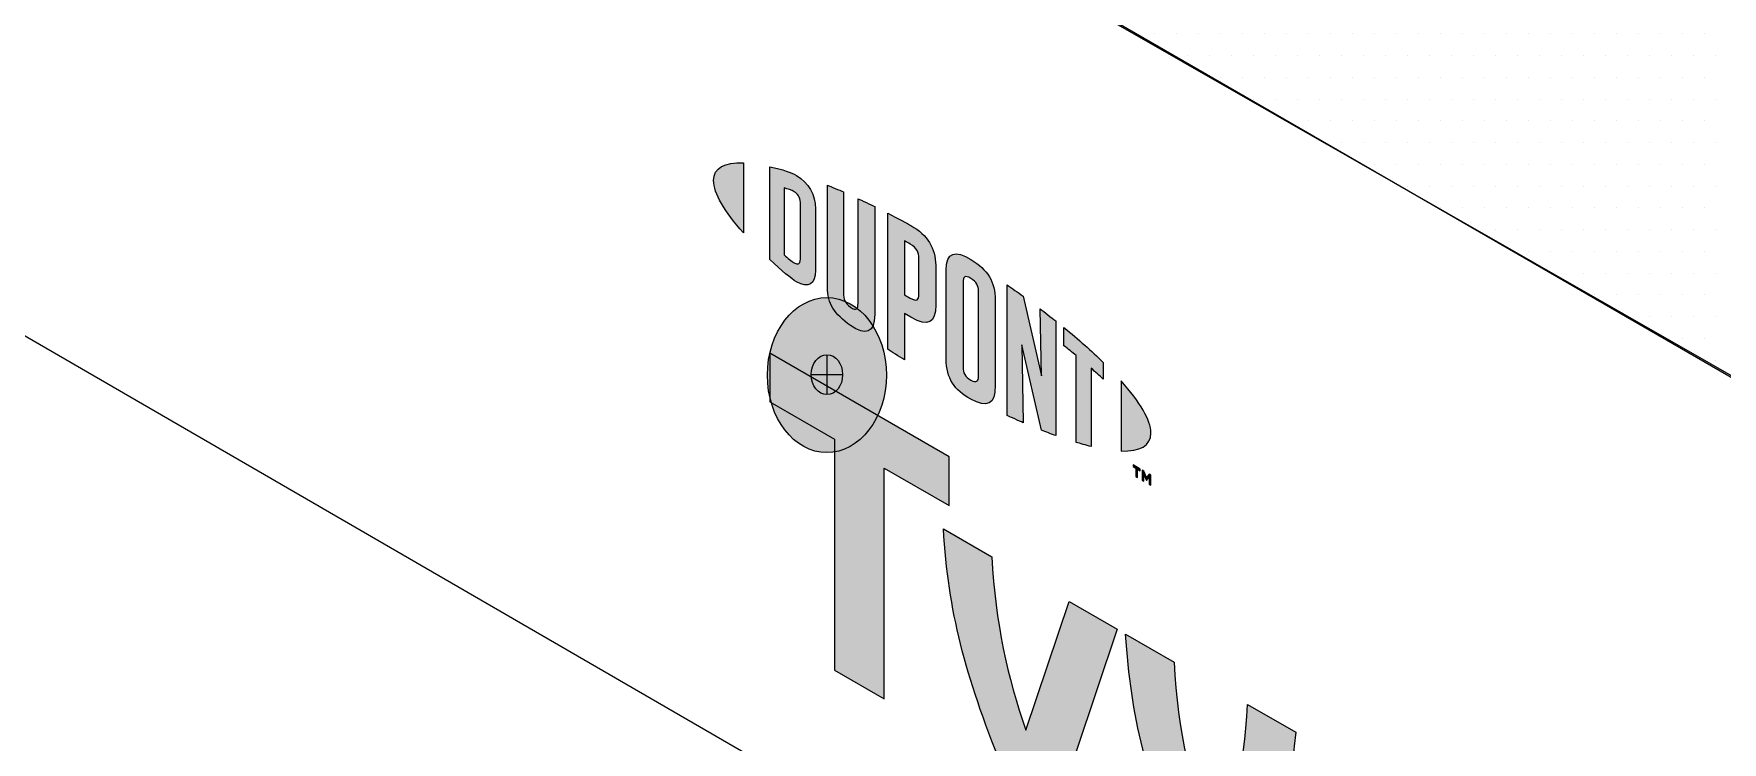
# Model space of a CAD drawing. Header units: inches. Extents: x -17.6 to 82.3, y -15.1 to 23.2.
# Drawn here: x 0.205 to 1.652, y 9.601 to 10.208 of the extents above; entities that cross this region are included whole.
import ezdxf

# ---------------------------------------------------------------- set-up
doc = ezdxf.new("R2010")
doc.units = ezdxf.units.IN
doc.header["$MEASUREMENT"] = 0
for name, color, linetype, lineweight in [('.ATI-HATCH', 7, 'Continuous', 0), ('G-ANNO-TTLB', 7, 'Continuous', 0), ('TYVEK', 7, 'Continuous', 0), ('X-REF - TRACED', 7, 'Continuous', 0)]:
    doc.layers.add(name, color=color, linetype=linetype, lineweight=lineweight)

# ---------------------------------------------------------------- blocks, each defined once
blk = doc.blocks.new('Block_70')
at = {"layer": 'X-REF - TRACED', "true_color": 0x848484, "transparency": 33554687}
h = blk.add_hatch(color=252, dxfattribs=at)
h.dxf.hatch_style = 2
edge = h.paths.add_edge_path()
edge.add_spline(control_points=[(0.7878, 10.0825), (0.7878, 10.0715), (0.7971, 10.0558), (0.8133, 10.0376), (0.8133, 10.0376), (0.8133, 10.0976), (0.8133, 10.0976), (0.7971, 10.0982), (0.7878, 10.0934), (0.7878, 10.0825)], knot_values=[0, 0, 0, 0, 1, 1, 1, 2, 2, 2, 3, 3, 3, 3], degree=3, periodic=0)
h = blk.add_hatch(color=252, dxfattribs=at)
h.dxf.hatch_style = 2
edge = h.paths.add_edge_path()
edge.add_spline(control_points=[(0.8621, 10.015), (0.8621, 10.0104), (0.8597, 10.0103), (0.8568, 10.0119), (0.8546, 10.0132), (0.8511, 10.0162), (0.8483, 10.0187), (0.8483, 10.0187), (0.8483, 10.0761), (0.8483, 10.0761), (0.8511, 10.0753), (0.8546, 10.0742), (0.8568, 10.0729), (0.8597, 10.0713), (0.8621, 10.0683), (0.8621, 10.0637), (0.8621, 10.0637), (0.8621, 10.015), (0.8621, 10.015)], knot_values=[0, 0, 0, 0, 1, 1, 1, 2, 2, 2, 3, 3, 3, 4, 4, 4, 5, 5, 5, 6, 6, 6, 6], degree=3, periodic=0)
edge = h.paths.add_edge_path()
edge.add_spline(control_points=[(0.8587, 10.0868), (0.8542, 10.0895), (0.8476, 10.0917), (0.8358, 10.0943), (0.8358, 10.0943), (0.8358, 10.0148), (0.8358, 10.0148), (0.8462, 10.0052), (0.8542, 9.9984), (0.8587, 9.9958), (0.8692, 9.9898), (0.8751, 9.9937), (0.8751, 10.0055), (0.8751, 10.0055), (0.8751, 10.0583), (0.8751, 10.0583), (0.8751, 10.0701), (0.8692, 10.0808), (0.8587, 10.0868)], knot_values=[0, 0, 0, 0, 1, 1, 1, 2, 2, 2, 3, 3, 3, 4, 4, 4, 5, 5, 5, 6, 6, 6, 6], degree=3, periodic=0)
h = blk.add_hatch(color=252, dxfattribs=at)
h.dxf.hatch_style = 2
edge = h.paths.add_edge_path()
edge.add_spline(control_points=[(0.9115, 9.9772), (0.9115, 9.9726), (0.9101, 9.9704), (0.9051, 9.974), (0.9002, 9.9776), (0.8989, 9.9807), (0.8989, 9.9862), (0.8989, 9.9862), (0.8989, 10.0727), (0.8989, 10.0727), (0.8956, 10.0742), (0.8883, 10.0773), (0.8852, 10.0786), (0.8852, 10.0786), (0.8852, 9.991), (0.8852, 9.991), (0.8852, 9.977), (0.8911, 9.9682), (0.9051, 9.9582), (0.9179, 9.9491), (0.9258, 9.952), (0.9258, 9.9676), (0.9258, 9.9676), (0.9258, 10.0601), (0.9258, 10.0601), (0.9231, 10.0614), (0.9143, 10.0657), (0.9115, 10.0669), (0.9115, 10.0669), (0.9115, 9.9772), (0.9115, 9.9772)], knot_values=[0, 0, 0, 0, 1, 1, 1, 2, 2, 2, 3, 3, 3, 4, 4, 4, 5, 5, 5, 6, 6, 6, 7, 7, 7, 8, 8, 8, 9, 9, 9, 10, 10, 10, 10], degree=3, periodic=0)
h = blk.add_hatch(color=252, dxfattribs=at)
h.dxf.hatch_style = 2
edge = h.paths.add_edge_path()
edge.add_spline(control_points=[(0.9635, 9.9852), (0.9635, 9.9801), (0.962, 9.9785), (0.9562, 9.9818), (0.9562, 9.9818), (0.9512, 9.9847), (0.9512, 9.9847), (0.9512, 9.9847), (0.9512, 10.0307), (0.9512, 10.0307), (0.9534, 10.0295), (0.9546, 10.0289), (0.956, 10.0281), (0.9622, 10.0245), (0.9635, 10.021), (0.9635, 10.0159), (0.9635, 10.0159), (0.9635, 9.9852), (0.9635, 9.9852)], knot_values=[0, 0, 0, 0, 1, 1, 1, 2, 2, 2, 3, 3, 3, 4, 4, 4, 5, 5, 5, 6, 6, 6, 6], degree=3, periodic=0)
edge = h.paths.add_edge_path()
edge.add_spline(control_points=[(0.9568, 10.0439), (0.9543, 10.0453), (0.9453, 10.0502), (0.9369, 10.0544), (0.9369, 10.0544), (0.9369, 9.9379), (0.9369, 9.9379), (0.9398, 9.9361), (0.9472, 9.9314), (0.9512, 9.9289), (0.9512, 9.9289), (0.9512, 9.9685), (0.9512, 9.9685), (0.9512, 9.9685), (0.9568, 9.9653), (0.9568, 9.9653), (0.9718, 9.9567), (0.978, 9.9608), (0.978, 9.9756), (0.978, 9.9756), (0.978, 10.0099), (0.978, 10.0099), (0.978, 10.0244), (0.971, 10.0357), (0.9568, 10.0439)], knot_values=[0, 0, 0, 0, 1, 1, 1, 2, 2, 2, 3, 3, 3, 4, 4, 4, 5, 5, 5, 6, 6, 6, 7, 7, 7, 8, 8, 8, 8], degree=3, periodic=0)
h = blk.add_hatch(color=252, dxfattribs=at)
h.dxf.hatch_style = 2
edge = h.paths.add_edge_path()
edge.add_spline(control_points=[(1.0146, 9.915), (1.0146, 9.9104), (1.0132, 9.9088), (1.0082, 9.9115), (1.003, 9.9144), (1.0015, 9.9177), (1.0015, 9.9225), (1.0015, 9.9225), (1.0015, 9.9952), (1.0015, 9.9952), (1.0015, 9.9999), (1.003, 10.0018), (1.0082, 9.9986), (1.0132, 9.9955), (1.0146, 9.9923), (1.0146, 9.9877), (1.0146, 9.9877), (1.0146, 9.915), (1.0146, 9.915)], knot_values=[0, 0, 0, 0, 1, 1, 1, 2, 2, 2, 3, 3, 3, 4, 4, 4, 5, 5, 5, 6, 6, 6, 6], degree=3, periodic=0)
edge = h.paths.add_edge_path()
edge.add_spline(control_points=[(1.0082, 10.0149), (0.9949, 10.0232), (0.987, 10.0211), (0.987, 10.0058), (0.987, 10.0058), (0.987, 9.9295), (0.987, 9.9295), (0.987, 9.9133), (0.9942, 9.9025), (1.0082, 9.8952), (1.0218, 9.888), (1.029, 9.8898), (1.029, 9.907), (1.029, 9.907), (1.029, 9.9798), (1.029, 9.9798), (1.029, 9.9962), (1.0225, 10.0058), (1.0082, 10.0149)], knot_values=[0, 0, 0, 0, 1, 1, 1, 2, 2, 2, 3, 3, 3, 4, 4, 4, 5, 5, 5, 6, 6, 6, 6], degree=3, periodic=0)
h = blk.add_hatch(color=252, dxfattribs=at)
h.dxf.hatch_style = 2
edge = h.paths.add_edge_path()
edge.add_spline(control_points=[(1.0686, 9.9151), (1.0686, 9.9151), (1.0528, 9.9835), (1.0528, 9.9835), (1.0485, 9.9866), (1.0433, 9.9903), (1.0392, 9.993), (1.0392, 9.993), (1.0392, 9.8812), (1.0392, 9.8812), (1.0421, 9.8799), (1.0493, 9.8766), (1.053, 9.875), (1.053, 9.875), (1.0519, 9.9416), (1.0519, 9.9416), (1.0519, 9.9416), (1.0686, 9.8686), (1.0686, 9.8686), (1.0722, 9.8672), (1.0774, 9.8652), (1.0808, 9.864), (1.0808, 9.864), (1.0808, 9.9622), (1.0808, 9.9622), (1.0772, 9.9651), (1.0708, 9.9701), (1.0676, 9.9725), (1.0676, 9.9725), (1.0686, 9.9151), (1.0686, 9.9151)], knot_values=[0, 0, 0, 0, 1, 1, 1, 2, 2, 2, 3, 3, 3, 4, 4, 4, 5, 5, 5, 6, 6, 6, 7, 7, 7, 8, 8, 8, 9, 9, 9, 10, 10, 10, 10], degree=3, periodic=0)
h = blk.add_hatch(color=252, dxfattribs=at)
h.dxf.hatch_style = 2
edge = h.paths.add_edge_path()
edge.add_spline(control_points=[(1.0879, 9.941), (1.0914, 9.9382), (1.0949, 9.9354), (1.0983, 9.9326), (1.0983, 9.9326), (1.0983, 9.8582), (1.0983, 9.8582), (1.1014, 9.8573), (1.1072, 9.8556), (1.1111, 9.8547), (1.1111, 9.8547), (1.1111, 9.9217), (1.1111, 9.9217), (1.1148, 9.9184), (1.1183, 9.9153), (1.1215, 9.9124), (1.1215, 9.9124), (1.1215, 9.9267), (1.1215, 9.9267), (1.1114, 9.9366), (1.1006, 9.9462), (1.0879, 9.9565), (1.0879, 9.9565), (1.0879, 9.941), (1.0879, 9.941)], knot_values=[0, 0, 0, 0, 1, 1, 1, 2, 2, 2, 3, 3, 3, 4, 4, 4, 5, 5, 5, 6, 6, 6, 7, 7, 7, 8, 8, 8, 8], degree=3, periodic=0)
h = blk.add_hatch(color=252, dxfattribs=at)
h.dxf.hatch_style = 2
edge = h.paths.add_edge_path()
edge.add_spline(control_points=[(1.1624, 9.8662), (1.1624, 9.8552), (1.1531, 9.8503), (1.1368, 9.8508), (1.1368, 9.8508), (1.1368, 9.9108), (1.1368, 9.9108), (1.1531, 9.8927), (1.1624, 9.8771), (1.1624, 9.8662)], knot_values=[0, 0, 0, 0, 1, 1, 1, 2, 2, 2, 3, 3, 3, 3], degree=3, periodic=0)
h = blk.add_hatch(color=252, dxfattribs=at)
h.dxf.hatch_style = 2
edge = h.paths.add_edge_path()
edge.add_spline(control_points=[(1.1548, 9.8344), (1.1548, 9.8344), (1.1564, 9.8335), (1.1564, 9.8335), (1.1564, 9.8335), (1.1586, 9.8281), (1.1586, 9.8281), (1.1586, 9.8281), (1.1609, 9.8309), (1.1609, 9.8309), (1.1609, 9.8309), (1.1624, 9.83), (1.1624, 9.83), (1.1624, 9.83), (1.1624, 9.8214), (1.1624, 9.8214), (1.1624, 9.8214), (1.161, 9.8222), (1.161, 9.8222), (1.161, 9.8222), (1.161, 9.8283), (1.161, 9.8283), (1.161, 9.8283), (1.1587, 9.8256), (1.1587, 9.8256), (1.1587, 9.8256), (1.1585, 9.8256), (1.1585, 9.8256), (1.1585, 9.8256), (1.1562, 9.8311), (1.1562, 9.8311), (1.1562, 9.8311), (1.1562, 9.825), (1.1562, 9.825), (1.1562, 9.825), (1.1548, 9.8258), (1.1548, 9.8258), (1.1548, 9.8258), (1.1548, 9.8344), (1.1548, 9.8344)], knot_values=[0, 0, 0, 0, 1, 1, 1, 2, 2, 2, 3, 3, 3, 4, 4, 4, 5, 5, 5, 6, 6, 6, 7, 7, 7, 8, 8, 8, 9, 9, 9, 10, 10, 10, 11, 11, 11, 12, 12, 12, 13, 13, 13, 13], degree=3, periodic=0)
edge = h.paths.add_edge_path()
edge.add_spline(control_points=[(1.1494, 9.836), (1.1494, 9.836), (1.1471, 9.8374), (1.1471, 9.8374), (1.1471, 9.8374), (1.1471, 9.8389), (1.1471, 9.8389), (1.1471, 9.8389), (1.1532, 9.8353), (1.1532, 9.8353), (1.1532, 9.8353), (1.1532, 9.8338), (1.1532, 9.8338), (1.1532, 9.8338), (1.1509, 9.8352), (1.1509, 9.8352), (1.1509, 9.8352), (1.1509, 9.828), (1.1509, 9.828), (1.1509, 9.828), (1.1494, 9.8289), (1.1494, 9.8289), (1.1494, 9.8289), (1.1494, 9.836), (1.1494, 9.836)], knot_values=[0, 0, 0, 0, 1, 1, 1, 2, 2, 2, 3, 3, 3, 4, 4, 4, 5, 5, 5, 6, 6, 6, 7, 7, 7, 8, 8, 8, 8], degree=3, periodic=0)
at = {"layer": 'X-REF - TRACED'}
for points, knots in [([(0.7878, 10.0825), (0.7878, 10.0715), (0.7971, 10.0558), (0.8133, 10.0376), (0.8133, 10.0376), (0.8133, 10.0976), (0.8133, 10.0976), (0.7971, 10.0982), (0.7878, 10.0934), (0.7878, 10.0825)], [0, 0, 0, 0, 1, 1, 1, 2, 2, 2, 3, 3, 3, 3]), ([(0.8587, 10.0868), (0.8542, 10.0895), (0.8476, 10.0917), (0.8358, 10.0943), (0.8358, 10.0943), (0.8358, 10.0148), (0.8358, 10.0148), (0.8462, 10.0052), (0.8542, 9.9984), (0.8587, 9.9958), (0.8692, 9.9898), (0.8751, 9.9937), (0.8751, 10.0055), (0.8751, 10.0055), (0.8751, 10.0583), (0.8751, 10.0583), (0.8751, 10.0701), (0.8692, 10.0808), (0.8587, 10.0868)], [0, 0, 0, 0, 1, 1, 1, 2, 2, 2, 3, 3, 3, 4, 4, 4, 5, 5, 5, 6, 6, 6, 6]), ([(0.8621, 10.015), (0.8621, 10.0104), (0.8597, 10.0103), (0.8568, 10.0119), (0.8546, 10.0132), (0.8511, 10.0162), (0.8483, 10.0187), (0.8483, 10.0187), (0.8483, 10.0761), (0.8483, 10.0761), (0.8511, 10.0753), (0.8546, 10.0742), (0.8568, 10.0729), (0.8597, 10.0713), (0.8621, 10.0683), (0.8621, 10.0637), (0.8621, 10.0637), (0.8621, 10.015), (0.8621, 10.015)], [0, 0, 0, 0, 1, 1, 1, 2, 2, 2, 3, 3, 3, 4, 4, 4, 5, 5, 5, 6, 6, 6, 6]), ([(0.9115, 9.9772), (0.9115, 9.9726), (0.9101, 9.9704), (0.9051, 9.974), (0.9002, 9.9776), (0.8989, 9.9807), (0.8989, 9.9862), (0.8989, 9.9862), (0.8989, 10.0727), (0.8989, 10.0727), (0.8956, 10.0742), (0.8883, 10.0773), (0.8852, 10.0786), (0.8852, 10.0786), (0.8852, 9.991), (0.8852, 9.991), (0.8852, 9.977), (0.8911, 9.9682), (0.9051, 9.9582), (0.9179, 9.9491), (0.9258, 9.952), (0.9258, 9.9676), (0.9258, 9.9676), (0.9258, 10.0601), (0.9258, 10.0601), (0.9231, 10.0614), (0.9143, 10.0657), (0.9115, 10.0669), (0.9115, 10.0669), (0.9115, 9.9772), (0.9115, 9.9772)], [0, 0, 0, 0, 1, 1, 1, 2, 2, 2, 3, 3, 3, 4, 4, 4, 5, 5, 5, 6, 6, 6, 7, 7, 7, 8, 8, 8, 9, 9, 9, 10, 10, 10, 10]), ([(0.9568, 10.0439), (0.9543, 10.0453), (0.9453, 10.0502), (0.9369, 10.0544), (0.9369, 10.0544), (0.9369, 9.9379), (0.9369, 9.9379), (0.9398, 9.9361), (0.9472, 9.9314), (0.9512, 9.9289), (0.9512, 9.9289), (0.9512, 9.9685), (0.9512, 9.9685), (0.9512, 9.9685), (0.9568, 9.9653), (0.9568, 9.9653), (0.9718, 9.9567), (0.978, 9.9608), (0.978, 9.9756), (0.978, 9.9756), (0.978, 10.0099), (0.978, 10.0099), (0.978, 10.0244), (0.971, 10.0357), (0.9568, 10.0439)], [0, 0, 0, 0, 1, 1, 1, 2, 2, 2, 3, 3, 3, 4, 4, 4, 5, 5, 5, 6, 6, 6, 7, 7, 7, 8, 8, 8, 8]), ([(0.9635, 9.9852), (0.9635, 9.9801), (0.962, 9.9785), (0.9562, 9.9818), (0.9562, 9.9818), (0.9512, 9.9847), (0.9512, 9.9847), (0.9512, 9.9847), (0.9512, 10.0307), (0.9512, 10.0307), (0.9534, 10.0295), (0.9546, 10.0289), (0.956, 10.0281), (0.9622, 10.0245), (0.9635, 10.021), (0.9635, 10.0159), (0.9635, 10.0159), (0.9635, 9.9852), (0.9635, 9.9852)], [0, 0, 0, 0, 1, 1, 1, 2, 2, 2, 3, 3, 3, 4, 4, 4, 5, 5, 5, 6, 6, 6, 6]), ([(1.0082, 10.0149), (0.9949, 10.0232), (0.987, 10.0211), (0.987, 10.0058), (0.987, 10.0058), (0.987, 9.9295), (0.987, 9.9295), (0.987, 9.9133), (0.9942, 9.9025), (1.0082, 9.8952), (1.0218, 9.888), (1.029, 9.8898), (1.029, 9.907), (1.029, 9.907), (1.029, 9.9798), (1.029, 9.9798), (1.029, 9.9962), (1.0225, 10.0058), (1.0082, 10.0149)], [0, 0, 0, 0, 1, 1, 1, 2, 2, 2, 3, 3, 3, 4, 4, 4, 5, 5, 5, 6, 6, 6, 6]), ([(1.0146, 9.915), (1.0146, 9.9104), (1.0132, 9.9088), (1.0082, 9.9115), (1.003, 9.9144), (1.0015, 9.9177), (1.0015, 9.9225), (1.0015, 9.9225), (1.0015, 9.9952), (1.0015, 9.9952), (1.0015, 9.9999), (1.003, 10.0018), (1.0082, 9.9986), (1.0132, 9.9955), (1.0146, 9.9923), (1.0146, 9.9877), (1.0146, 9.9877), (1.0146, 9.915), (1.0146, 9.915)], [0, 0, 0, 0, 1, 1, 1, 2, 2, 2, 3, 3, 3, 4, 4, 4, 5, 5, 5, 6, 6, 6, 6]), ([(1.0686, 9.9151), (1.0686, 9.9151), (1.0528, 9.9835), (1.0528, 9.9835), (1.0485, 9.9866), (1.0433, 9.9903), (1.0392, 9.993), (1.0392, 9.993), (1.0392, 9.8812), (1.0392, 9.8812), (1.0421, 9.8799), (1.0493, 9.8766), (1.053, 9.875), (1.053, 9.875), (1.0519, 9.9416), (1.0519, 9.9416), (1.0519, 9.9416), (1.0686, 9.8686), (1.0686, 9.8686), (1.0722, 9.8672), (1.0774, 9.8652), (1.0808, 9.864), (1.0808, 9.864), (1.0808, 9.9622), (1.0808, 9.9622), (1.0772, 9.9651), (1.0708, 9.9701), (1.0676, 9.9725), (1.0676, 9.9725), (1.0686, 9.9151), (1.0686, 9.9151)], [0, 0, 0, 0, 1, 1, 1, 2, 2, 2, 3, 3, 3, 4, 4, 4, 5, 5, 5, 6, 6, 6, 7, 7, 7, 8, 8, 8, 9, 9, 9, 10, 10, 10, 10]), ([(1.0879, 9.941), (1.0914, 9.9382), (1.0949, 9.9354), (1.0983, 9.9326), (1.0983, 9.9326), (1.0983, 9.8582), (1.0983, 9.8582), (1.1014, 9.8573), (1.1072, 9.8556), (1.1111, 9.8547), (1.1111, 9.8547), (1.1111, 9.9217), (1.1111, 9.9217), (1.1148, 9.9184), (1.1183, 9.9153), (1.1215, 9.9124), (1.1215, 9.9124), (1.1215, 9.9267), (1.1215, 9.9267), (1.1114, 9.9366), (1.1006, 9.9462), (1.0879, 9.9565), (1.0879, 9.9565), (1.0879, 9.941), (1.0879, 9.941)], [0, 0, 0, 0, 1, 1, 1, 2, 2, 2, 3, 3, 3, 4, 4, 4, 5, 5, 5, 6, 6, 6, 7, 7, 7, 8, 8, 8, 8]), ([(1.1624, 9.8662), (1.1624, 9.8552), (1.1531, 9.8503), (1.1368, 9.8508), (1.1368, 9.8508), (1.1368, 9.9108), (1.1368, 9.9108), (1.1531, 9.8927), (1.1624, 9.8771), (1.1624, 9.8662)], [0, 0, 0, 0, 1, 1, 1, 2, 2, 2, 3, 3, 3, 3]), ([(1.1494, 9.836), (1.1494, 9.836), (1.1471, 9.8374), (1.1471, 9.8374), (1.1471, 9.8374), (1.1471, 9.8389), (1.1471, 9.8389), (1.1471, 9.8389), (1.1532, 9.8353), (1.1532, 9.8353), (1.1532, 9.8353), (1.1532, 9.8338), (1.1532, 9.8338), (1.1532, 9.8338), (1.1509, 9.8352), (1.1509, 9.8352), (1.1509, 9.8352), (1.1509, 9.828), (1.1509, 9.828), (1.1509, 9.828), (1.1494, 9.8289), (1.1494, 9.8289), (1.1494, 9.8289), (1.1494, 9.836), (1.1494, 9.836)], [0, 0, 0, 0, 1, 1, 1, 2, 2, 2, 3, 3, 3, 4, 4, 4, 5, 5, 5, 6, 6, 6, 7, 7, 7, 8, 8, 8, 8]), ([(1.1548, 9.8344), (1.1548, 9.8344), (1.1564, 9.8335), (1.1564, 9.8335), (1.1564, 9.8335), (1.1586, 9.8281), (1.1586, 9.8281), (1.1586, 9.8281), (1.1609, 9.8309), (1.1609, 9.8309), (1.1609, 9.8309), (1.1624, 9.83), (1.1624, 9.83), (1.1624, 9.83), (1.1624, 9.8214), (1.1624, 9.8214), (1.1624, 9.8214), (1.161, 9.8222), (1.161, 9.8222), (1.161, 9.8222), (1.161, 9.8283), (1.161, 9.8283), (1.161, 9.8283), (1.1587, 9.8256), (1.1587, 9.8256), (1.1587, 9.8256), (1.1585, 9.8256), (1.1585, 9.8256), (1.1585, 9.8256), (1.1562, 9.8311), (1.1562, 9.8311), (1.1562, 9.8311), (1.1562, 9.825), (1.1562, 9.825), (1.1562, 9.825), (1.1548, 9.8258), (1.1548, 9.8258), (1.1548, 9.8258), (1.1548, 9.8344), (1.1548, 9.8344)], [0, 0, 0, 0, 1, 1, 1, 2, 2, 2, 3, 3, 3, 4, 4, 4, 5, 5, 5, 6, 6, 6, 7, 7, 7, 8, 8, 8, 9, 9, 9, 10, 10, 10, 11, 11, 11, 12, 12, 12, 13, 13, 13, 13])]:
    blk.add_open_spline(points, degree=3, knots=knots, dxfattribs=at)
blk = doc.blocks.new('Block_74')
at = {"layer": 'X-REF - TRACED', "true_color": 0x848484, "transparency": 33554687}
h = blk.add_hatch(color=252, dxfattribs=at)
h.dxf.hatch_style = 2
h.paths.add_polyline_path([(0.9896, 9.8459), (0.8358, 9.9347), (0.8358, 9.893), (0.8913, 9.8609), (0.8913, 9.663), (0.934, 9.6384), (0.934, 9.8362), (0.9896, 9.8042)])
h = blk.add_hatch(color=252, dxfattribs=at)
h.dxf.hatch_style = 2
edge = h.paths.add_edge_path()
edge.add_spline(control_points=[(1.2452, 9.6337), (1.2425, 9.5767), (1.2312, 9.5435), (1.2136, 9.515), (1.1965, 9.5635), (1.1855, 9.6096), (1.1822, 9.67), (1.1822, 9.67), (1.1407, 9.694), (1.1407, 9.694), (1.1452, 9.6226), (1.1586, 9.5707), (1.1909, 9.4901), (1.1909, 9.4901), (1.2366, 9.4637), (1.2366, 9.4637), (1.2676, 9.5078), (1.2805, 9.5445), (1.2864, 9.6099), (1.2864, 9.6099), (1.2452, 9.6337), (1.2452, 9.6337)], knot_values=[0, 0, 0, 0, 1, 1, 1, 2, 2, 2, 3, 3, 3, 4, 4, 4, 5, 5, 5, 6, 6, 6, 7, 7, 7, 7], degree=3, periodic=0)
at = {"layer": 'X-REF - TRACED'}
blk.add_lwpolyline([(0.9896, 9.8459), (0.8358, 9.9347), (0.8358, 9.893), (0.8913, 9.8609), (0.8913, 9.663), (0.934, 9.6384), (0.934, 9.8362), (0.9896, 9.8042)], close=True, dxfattribs=at)
blk.add_open_spline([(1.2452, 9.6337), (1.2425, 9.5767), (1.2312, 9.5435), (1.2136, 9.515), (1.1965, 9.5635), (1.1855, 9.6096), (1.1822, 9.67), (1.1822, 9.67), (1.1407, 9.694), (1.1407, 9.694), (1.1452, 9.6226), (1.1586, 9.5707), (1.1909, 9.4901), (1.1909, 9.4901), (1.2366, 9.4637), (1.2366, 9.4637), (1.2676, 9.5078), (1.2805, 9.5445), (1.2864, 9.6099), (1.2864, 9.6099), (1.2452, 9.6337), (1.2452, 9.6337)], degree=3, knots=[0, 0, 0, 0, 1, 1, 1, 2, 2, 2, 3, 3, 3, 4, 4, 4, 5, 5, 5, 6, 6, 6, 7, 7, 7, 7], dxfattribs=at)
blk = doc.blocks.new('Block_73')
at = {"layer": 'X-REF - TRACED', "true_color": 0x848484, "transparency": 33554687}
h = blk.add_hatch(color=252, dxfattribs=at)
h.dxf.hatch_style = 2
edge = h.paths.add_edge_path()
edge.add_spline(control_points=[(1.0922, 9.722), (1.0922, 9.722), (1.0552, 9.6117), (1.0552, 9.6117), (1.0395, 9.6578), (1.0292, 9.7025), (1.0261, 9.7602), (1.0261, 9.7602), (0.9846, 9.7841), (0.9846, 9.7841), (0.9891, 9.7127), (1.0025, 9.6608), (1.0348, 9.5802), (1.0348, 9.5802), (1.043, 9.5755), (1.043, 9.5755), (1.043, 9.5755), (1.0219, 9.5124), (1.0219, 9.5124), (1.0219, 9.5124), (1.0631, 9.4886), (1.0631, 9.4886), (1.0631, 9.4886), (1.1334, 9.6982), (1.1334, 9.6982), (1.1334, 9.6982), (1.0922, 9.722), (1.0922, 9.722)], knot_values=[0, 0, 0, 0, 1, 1, 1, 2, 2, 2, 3, 3, 3, 4, 4, 4, 5, 5, 5, 6, 6, 6, 7, 7, 7, 8, 8, 8, 9, 9, 9, 9], degree=3, periodic=0)
at = {"layer": 'X-REF - TRACED'}
blk.add_open_spline([(1.0922, 9.722), (1.0922, 9.722), (1.0552, 9.6117), (1.0552, 9.6117), (1.0395, 9.6578), (1.0292, 9.7025), (1.0261, 9.7602), (1.0261, 9.7602), (0.9846, 9.7841), (0.9846, 9.7841), (0.9891, 9.7127), (1.0025, 9.6608), (1.0348, 9.5802), (1.0348, 9.5802), (1.043, 9.5755), (1.043, 9.5755), (1.043, 9.5755), (1.0219, 9.5124), (1.0219, 9.5124), (1.0219, 9.5124), (1.0631, 9.4886), (1.0631, 9.4886), (1.0631, 9.4886), (1.1334, 9.6982), (1.1334, 9.6982), (1.1334, 9.6982), (1.0922, 9.722), (1.0922, 9.722)], degree=3, knots=[0, 0, 0, 0, 1, 1, 1, 2, 2, 2, 3, 3, 3, 4, 4, 4, 5, 5, 5, 6, 6, 6, 7, 7, 7, 8, 8, 8, 9, 9, 9, 9], dxfattribs=at)
blk.add_blockref('Block_74', (0, 0), dxfattribs=at)
blk = doc.blocks.new('Block_72')
at = {"layer": 'X-REF - TRACED'}
blk.add_blockref('Block_73', (0, 0), dxfattribs=at)
blk = doc.blocks.new('Block_71')
at = {"layer": 'X-REF - TRACED'}
blk.add_blockref('Block_72', (0, 0), dxfattribs=at)
blk = doc.blocks.new('Block_69')
at = {"layer": 'X-REF - TRACED'}
for name in ['Block_70', 'Block_71']:
    blk.add_blockref(name, (0, 0), dxfattribs=at)
blk = doc.blocks.new('Block_359')
at = {"layer": '.ATI-HATCH'}
for points, knots in [([(-0.3869, 11.4388), (-0.3869, 11.4388), (-0.3885, 11.4396), (-0.3885, 11.4396), (-0.3885, 11.4396), (-0.3869, 11.4404), (-0.3869, 11.4404), (-0.3869, 11.4404), (-0.3869, 11.8313), (-0.3869, 11.8313), (-0.3869, 11.8313), (-0.3876, 11.831), (-0.3876, 11.831), (-0.3876, 11.831), (-0.3876, 11.8317), (-0.3876, 11.8317), (-0.3876, 11.8317), (-0.5963, 11.9508), (-0.5963, 11.9508), (-0.5963, 11.9508), (-0.5963, 11.3488), (-0.5963, 11.3488), (-0.5963, 11.3488), (-0.4707, 11.1336), (-0.4707, 11.1336), (-0.4707, 11.1336), (2.17, 9.6233), (2.17, 9.6233), (2.17, 9.6233), (2.5468, 9.8385), (2.5468, 9.8385), (2.5468, 9.8385), (2.5468, 10.2999), (2.5468, 10.2999), (2.5468, 10.2999), (2.3076, 10.4365), (2.3076, 10.4365), (2.3076, 10.4365), (2.3076, 10.2267), (2.3076, 10.2267), (2.3076, 10.2267), (2.3078, 9.8985), (2.3078, 9.8985), (2.3078, 9.8985), (-0.3869, 11.4388), (-0.3869, 11.4388)], [0, 0, 0, 0, 1, 1, 1, 2, 2, 2, 3, 3, 3, 4, 4, 4, 5, 5, 5, 6, 6, 6, 7, 7, 7, 8, 8, 8, 9, 9, 9, 10, 10, 10, 11, 11, 11, 12, 12, 12, 13, 13, 13, 14, 14, 14, 15, 15, 15, 15]), ([(2.3076, 10.2267), (2.3076, 10.2267), (-0.101, 11.6021), (-0.101, 11.6021), (-0.101, 11.6021), (-0.3869, 11.4404), (-0.3869, 11.4404), (-0.3869, 11.4404), (-0.3869, 11.4388), (-0.3869, 11.4388), (-0.3869, 11.4388), (2.3078, 9.8985), (2.3078, 9.8985), (2.3078, 9.8985), (2.3076, 10.2267), (2.3076, 10.2267)], [0, 0, 0, 0, 1, 1, 1, 2, 2, 2, 3, 3, 3, 4, 4, 4, 5, 5, 5, 5])]:
    blk.add_open_spline(points, degree=3, knots=knots, dxfattribs=at)
at = {"layer": '.ATI-HATCH', "color": 8, "lineweight": 0, "true_color": 0x808080}
for points in [[(1.1658, 10.2081), (1.1658, 10.2081), (1.1658, 10.2081), (1.1658, 10.2081)], [(1.1846, 10.2081), (1.1846, 10.2081), (1.1846, 10.2081), (1.1846, 10.2081)], [(1.2035, 10.2081), (1.2035, 10.2081), (1.2035, 10.2081), (1.2035, 10.2081)], [(1.2223, 10.2081), (1.2223, 10.2081), (1.2223, 10.2081), (1.2223, 10.2081)], [(1.2411, 10.2081), (1.2411, 10.2081), (1.2411, 10.2081), (1.2411, 10.2081)], [(1.26, 10.2081), (1.26, 10.2081), (1.26, 10.2081), (1.26, 10.2081)], [(1.2788, 10.2081), (1.2788, 10.2081), (1.2788, 10.2081), (1.2788, 10.2081)], [(1.2976, 10.2081), (1.2976, 10.2081), (1.2976, 10.2081), (1.2976, 10.2081)], [(1.3165, 10.2081), (1.3165, 10.2081), (1.3165, 10.2081), (1.3165, 10.2081)], [(1.3353, 10.2081), (1.3353, 10.2081), (1.3353, 10.2081), (1.3353, 10.2081)], [(1.3541, 10.2081), (1.3541, 10.2081), (1.3541, 10.2081), (1.3541, 10.2081)], [(1.373, 10.2081), (1.373, 10.2081), (1.373, 10.2081), (1.373, 10.2081)], [(1.3918, 10.2081), (1.3918, 10.2081), (1.3918, 10.2081), (1.3918, 10.2081)], [(1.4106, 10.2081), (1.4106, 10.2081), (1.4106, 10.2081), (1.4106, 10.2081)], [(1.4295, 10.2081), (1.4295, 10.2081), (1.4295, 10.2081), (1.4295, 10.2081)], [(1.4483, 10.2081), (1.4483, 10.2081), (1.4483, 10.2081), (1.4483, 10.2081)], [(1.4671, 10.2081), (1.4671, 10.2081), (1.4671, 10.2081), (1.4671, 10.2081)], [(1.486, 10.2081), (1.486, 10.2081), (1.486, 10.2081), (1.486, 10.2081)], [(1.5048, 10.2081), (1.5048, 10.2081), (1.5048, 10.2081), (1.5048, 10.2081)], [(1.5236, 10.2081), (1.5236, 10.2081), (1.5236, 10.2081), (1.5236, 10.2081)], [(1.5425, 10.2081), (1.5425, 10.2081), (1.5425, 10.2081), (1.5425, 10.2081)], [(1.5613, 10.2081), (1.5613, 10.2081), (1.5613, 10.2081), (1.5613, 10.2081)], [(1.5801, 10.2081), (1.5801, 10.2081), (1.5801, 10.2081), (1.5801, 10.2081)], [(1.599, 10.2081), (1.599, 10.2081), (1.599, 10.2081), (1.599, 10.2081)], [(1.6178, 10.2081), (1.6178, 10.2081), (1.6178, 10.2081), (1.6178, 10.2081)], [(1.6366, 10.2081), (1.6366, 10.2081), (1.6366, 10.2081), (1.6366, 10.2081)], [(1.1941, 10.1895), (1.1941, 10.1895), (1.1941, 10.1895), (1.1941, 10.1895)], [(1.2129, 10.1895), (1.2129, 10.1895), (1.2129, 10.1895), (1.2129, 10.1895)], [(1.2317, 10.1895), (1.2317, 10.1895), (1.2317, 10.1895), (1.2317, 10.1895)], [(1.2506, 10.1895), (1.2506, 10.1895), (1.2506, 10.1895), (1.2506, 10.1895)], [(1.2694, 10.1895), (1.2694, 10.1895), (1.2694, 10.1895), (1.2694, 10.1895)], [(1.2882, 10.1895), (1.2882, 10.1895), (1.2882, 10.1895), (1.2882, 10.1895)], [(1.3071, 10.1895), (1.3071, 10.1895), (1.3071, 10.1895), (1.3071, 10.1895)], [(1.3259, 10.1895), (1.3259, 10.1895), (1.3259, 10.1895), (1.3259, 10.1895)], [(1.3447, 10.1895), (1.3447, 10.1895), (1.3447, 10.1895), (1.3447, 10.1895)], [(1.3636, 10.1895), (1.3636, 10.1895), (1.3636, 10.1895), (1.3636, 10.1895)], [(1.3824, 10.1895), (1.3824, 10.1895), (1.3824, 10.1895), (1.3824, 10.1895)], [(1.4012, 10.1895), (1.4012, 10.1895), (1.4012, 10.1895), (1.4012, 10.1895)], [(1.4201, 10.1895), (1.4201, 10.1895), (1.4201, 10.1895), (1.4201, 10.1895)], [(1.4389, 10.1895), (1.4389, 10.1895), (1.4389, 10.1895), (1.4389, 10.1895)], [(1.4577, 10.1895), (1.4577, 10.1895), (1.4577, 10.1895), (1.4577, 10.1895)], [(1.4765, 10.1895), (1.4765, 10.1895), (1.4765, 10.1895), (1.4765, 10.1895)], [(1.4954, 10.1895), (1.4954, 10.1895), (1.4954, 10.1895), (1.4954, 10.1895)], [(1.5142, 10.1895), (1.5142, 10.1895), (1.5142, 10.1895), (1.5142, 10.1895)], [(1.533, 10.1895), (1.533, 10.1895), (1.533, 10.1895), (1.533, 10.1895)], [(1.5519, 10.1895), (1.5519, 10.1895), (1.5519, 10.1895), (1.5519, 10.1895)], [(1.5707, 10.1895), (1.5707, 10.1895), (1.5707, 10.1895), (1.5707, 10.1895)], [(1.5895, 10.1895), (1.5895, 10.1895), (1.5895, 10.1895), (1.5895, 10.1895)], [(1.6084, 10.1895), (1.6084, 10.1895), (1.6084, 10.1895), (1.6084, 10.1895)], [(1.6272, 10.1895), (1.6272, 10.1895), (1.6272, 10.1895), (1.6272, 10.1895)], [(1.646, 10.1895), (1.646, 10.1895), (1.646, 10.1895), (1.646, 10.1895)], [(1.2223, 10.1708), (1.2223, 10.1708), (1.2223, 10.1708), (1.2223, 10.1708)], [(1.2411, 10.1708), (1.2411, 10.1708), (1.2411, 10.1708), (1.2411, 10.1708)], [(1.26, 10.1708), (1.26, 10.1708), (1.26, 10.1708), (1.26, 10.1708)], [(1.2788, 10.1708), (1.2788, 10.1708), (1.2788, 10.1708), (1.2788, 10.1708)], [(1.2976, 10.1708), (1.2976, 10.1708), (1.2976, 10.1708), (1.2976, 10.1708)], [(1.3165, 10.1708), (1.3165, 10.1708), (1.3165, 10.1708), (1.3165, 10.1708)], [(1.3353, 10.1708), (1.3353, 10.1708), (1.3353, 10.1708), (1.3353, 10.1708)], [(1.3541, 10.1708), (1.3541, 10.1708), (1.3541, 10.1708), (1.3541, 10.1708)], [(1.373, 10.1708), (1.373, 10.1708), (1.373, 10.1708), (1.373, 10.1708)], [(1.3918, 10.1708), (1.3918, 10.1708), (1.3918, 10.1708), (1.3918, 10.1708)], [(1.4106, 10.1708), (1.4106, 10.1708), (1.4106, 10.1708), (1.4106, 10.1708)], [(1.4295, 10.1708), (1.4295, 10.1708), (1.4295, 10.1708), (1.4295, 10.1708)], [(1.4483, 10.1708), (1.4483, 10.1708), (1.4483, 10.1708), (1.4483, 10.1708)], [(1.4671, 10.1708), (1.4671, 10.1708), (1.4671, 10.1708), (1.4671, 10.1708)], [(1.486, 10.1708), (1.486, 10.1708), (1.486, 10.1708), (1.486, 10.1708)], [(1.5048, 10.1708), (1.5048, 10.1708), (1.5048, 10.1708), (1.5048, 10.1708)], [(1.5236, 10.1708), (1.5236, 10.1708), (1.5236, 10.1708), (1.5236, 10.1708)], [(1.5425, 10.1708), (1.5425, 10.1708), (1.5425, 10.1708), (1.5425, 10.1708)], [(1.5613, 10.1708), (1.5613, 10.1708), (1.5613, 10.1708), (1.5613, 10.1708)], [(1.5801, 10.1708), (1.5801, 10.1708), (1.5801, 10.1708), (1.5801, 10.1708)], [(1.599, 10.1708), (1.599, 10.1708), (1.599, 10.1708), (1.599, 10.1708)], [(1.6178, 10.1708), (1.6178, 10.1708), (1.6178, 10.1708), (1.6178, 10.1708)], [(1.6366, 10.1708), (1.6366, 10.1708), (1.6366, 10.1708), (1.6366, 10.1708)], [(1.2506, 10.1522), (1.2506, 10.1522), (1.2506, 10.1522), (1.2506, 10.1522)], [(1.2694, 10.1522), (1.2694, 10.1522), (1.2694, 10.1522), (1.2694, 10.1522)], [(1.2882, 10.1522), (1.2882, 10.1522), (1.2882, 10.1522), (1.2882, 10.1522)], [(1.3071, 10.1522), (1.3071, 10.1522), (1.3071, 10.1522), (1.3071, 10.1522)], [(1.3259, 10.1522), (1.3259, 10.1522), (1.3259, 10.1522), (1.3259, 10.1522)], [(1.3447, 10.1522), (1.3447, 10.1522), (1.3447, 10.1522), (1.3447, 10.1522)], [(1.3636, 10.1522), (1.3636, 10.1522), (1.3636, 10.1522), (1.3636, 10.1522)], [(1.3824, 10.1522), (1.3824, 10.1522), (1.3824, 10.1522), (1.3824, 10.1522)], [(1.4012, 10.1522), (1.4012, 10.1522), (1.4012, 10.1522), (1.4012, 10.1522)], [(1.4201, 10.1522), (1.4201, 10.1522), (1.4201, 10.1522), (1.4201, 10.1522)], [(1.4389, 10.1522), (1.4389, 10.1522), (1.4389, 10.1522), (1.4389, 10.1522)], [(1.4577, 10.1522), (1.4577, 10.1522), (1.4577, 10.1522), (1.4577, 10.1522)], [(1.4765, 10.1522), (1.4765, 10.1522), (1.4765, 10.1522), (1.4765, 10.1522)], [(1.4954, 10.1522), (1.4954, 10.1522), (1.4954, 10.1522), (1.4954, 10.1522)], [(1.5142, 10.1522), (1.5142, 10.1522), (1.5142, 10.1522), (1.5142, 10.1522)], [(1.533, 10.1522), (1.533, 10.1522), (1.533, 10.1522), (1.533, 10.1522)], [(1.5519, 10.1522), (1.5519, 10.1522), (1.5519, 10.1522), (1.5519, 10.1522)], [(1.5707, 10.1522), (1.5707, 10.1522), (1.5707, 10.1522), (1.5707, 10.1522)], [(1.5895, 10.1522), (1.5895, 10.1522), (1.5895, 10.1522), (1.5895, 10.1522)], [(1.6084, 10.1522), (1.6084, 10.1522), (1.6084, 10.1522), (1.6084, 10.1522)], [(1.6272, 10.1522), (1.6272, 10.1522), (1.6272, 10.1522), (1.6272, 10.1522)], [(1.646, 10.1522), (1.646, 10.1522), (1.646, 10.1522), (1.646, 10.1522)], [(1.2788, 10.1336), (1.2788, 10.1336), (1.2788, 10.1336), (1.2788, 10.1336)], [(1.2976, 10.1336), (1.2976, 10.1336), (1.2976, 10.1336), (1.2976, 10.1336)], [(1.3165, 10.1336), (1.3165, 10.1336), (1.3165, 10.1336), (1.3165, 10.1336)], [(1.3353, 10.1336), (1.3353, 10.1336), (1.3353, 10.1336), (1.3353, 10.1336)], [(1.3541, 10.1336), (1.3541, 10.1336), (1.3541, 10.1336), (1.3541, 10.1336)], [(1.373, 10.1336), (1.373, 10.1336), (1.373, 10.1336), (1.373, 10.1336)], [(1.3918, 10.1336), (1.3918, 10.1336), (1.3918, 10.1336), (1.3918, 10.1336)], [(1.4106, 10.1336), (1.4106, 10.1336), (1.4106, 10.1336), (1.4106, 10.1336)], [(1.4295, 10.1336), (1.4295, 10.1336), (1.4295, 10.1336), (1.4295, 10.1336)], [(1.4483, 10.1336), (1.4483, 10.1336), (1.4483, 10.1336), (1.4483, 10.1336)], [(1.4671, 10.1336), (1.4671, 10.1336), (1.4671, 10.1336), (1.4671, 10.1336)], [(1.486, 10.1336), (1.486, 10.1336), (1.486, 10.1336), (1.486, 10.1336)], [(1.5048, 10.1336), (1.5048, 10.1336), (1.5048, 10.1336), (1.5048, 10.1336)], [(1.5236, 10.1336), (1.5236, 10.1336), (1.5236, 10.1336), (1.5236, 10.1336)], [(1.5425, 10.1336), (1.5425, 10.1336), (1.5425, 10.1336), (1.5425, 10.1336)], [(1.5613, 10.1336), (1.5613, 10.1336), (1.5613, 10.1336), (1.5613, 10.1336)], [(1.5801, 10.1336), (1.5801, 10.1336), (1.5801, 10.1336), (1.5801, 10.1336)], [(1.599, 10.1336), (1.599, 10.1336), (1.599, 10.1336), (1.599, 10.1336)], [(1.6178, 10.1336), (1.6178, 10.1336), (1.6178, 10.1336), (1.6178, 10.1336)], [(1.6366, 10.1336), (1.6366, 10.1336), (1.6366, 10.1336), (1.6366, 10.1336)], [(1.3259, 10.1149), (1.3259, 10.1149), (1.3259, 10.1149), (1.3259, 10.1149)], [(1.3447, 10.1149), (1.3447, 10.1149), (1.3447, 10.1149), (1.3447, 10.1149)], [(1.3636, 10.1149), (1.3636, 10.1149), (1.3636, 10.1149), (1.3636, 10.1149)], [(1.3824, 10.1149), (1.3824, 10.1149), (1.3824, 10.1149), (1.3824, 10.1149)], [(1.4012, 10.1149), (1.4012, 10.1149), (1.4012, 10.1149), (1.4012, 10.1149)], [(1.4201, 10.1149), (1.4201, 10.1149), (1.4201, 10.1149), (1.4201, 10.1149)], [(1.4389, 10.1149), (1.4389, 10.1149), (1.4389, 10.1149), (1.4389, 10.1149)], [(1.4577, 10.1149), (1.4577, 10.1149), (1.4577, 10.1149), (1.4577, 10.1149)], [(1.4765, 10.1149), (1.4765, 10.1149), (1.4765, 10.1149), (1.4765, 10.1149)], [(1.4954, 10.1149), (1.4954, 10.1149), (1.4954, 10.1149), (1.4954, 10.1149)], [(1.5142, 10.1149), (1.5142, 10.1149), (1.5142, 10.1149), (1.5142, 10.1149)], [(1.533, 10.1149), (1.533, 10.1149), (1.533, 10.1149), (1.533, 10.1149)], [(1.5519, 10.1149), (1.5519, 10.1149), (1.5519, 10.1149), (1.5519, 10.1149)], [(1.5707, 10.1149), (1.5707, 10.1149), (1.5707, 10.1149), (1.5707, 10.1149)], [(1.5895, 10.1149), (1.5895, 10.1149), (1.5895, 10.1149), (1.5895, 10.1149)], [(1.6084, 10.1149), (1.6084, 10.1149), (1.6084, 10.1149), (1.6084, 10.1149)], [(1.6272, 10.1149), (1.6272, 10.1149), (1.6272, 10.1149), (1.6272, 10.1149)], [(1.646, 10.1149), (1.646, 10.1149), (1.646, 10.1149), (1.646, 10.1149)], [(1.3541, 10.0963), (1.3541, 10.0963), (1.3541, 10.0963), (1.3541, 10.0963)], [(1.373, 10.0963), (1.373, 10.0963), (1.373, 10.0963), (1.373, 10.0963)], [(1.3918, 10.0963), (1.3918, 10.0963), (1.3918, 10.0963), (1.3918, 10.0963)], [(1.4106, 10.0963), (1.4106, 10.0963), (1.4106, 10.0963), (1.4106, 10.0963)], [(1.4295, 10.0963), (1.4295, 10.0963), (1.4295, 10.0963), (1.4295, 10.0963)], [(1.4483, 10.0963), (1.4483, 10.0963), (1.4483, 10.0963), (1.4483, 10.0963)], [(1.4671, 10.0963), (1.4671, 10.0963), (1.4671, 10.0963), (1.4671, 10.0963)], [(1.486, 10.0963), (1.486, 10.0963), (1.486, 10.0963), (1.486, 10.0963)], [(1.5048, 10.0963), (1.5048, 10.0963), (1.5048, 10.0963), (1.5048, 10.0963)], [(1.5236, 10.0963), (1.5236, 10.0963), (1.5236, 10.0963), (1.5236, 10.0963)], [(1.5425, 10.0963), (1.5425, 10.0963), (1.5425, 10.0963), (1.5425, 10.0963)], [(1.5613, 10.0963), (1.5613, 10.0963), (1.5613, 10.0963), (1.5613, 10.0963)], [(1.5801, 10.0963), (1.5801, 10.0963), (1.5801, 10.0963), (1.5801, 10.0963)], [(1.599, 10.0963), (1.599, 10.0963), (1.599, 10.0963), (1.599, 10.0963)], [(1.6178, 10.0963), (1.6178, 10.0963), (1.6178, 10.0963), (1.6178, 10.0963)], [(1.6366, 10.0963), (1.6366, 10.0963), (1.6366, 10.0963), (1.6366, 10.0963)], [(1.3824, 10.0777), (1.3824, 10.0777), (1.3824, 10.0777), (1.3824, 10.0777)], [(1.4012, 10.0777), (1.4012, 10.0777), (1.4012, 10.0777), (1.4012, 10.0777)], [(1.4201, 10.0777), (1.4201, 10.0777), (1.4201, 10.0777), (1.4201, 10.0777)], [(1.4389, 10.0777), (1.4389, 10.0777), (1.4389, 10.0777), (1.4389, 10.0777)], [(1.4577, 10.0777), (1.4577, 10.0777), (1.4577, 10.0777), (1.4577, 10.0777)], [(1.4765, 10.0777), (1.4765, 10.0777), (1.4765, 10.0777), (1.4765, 10.0777)], [(1.4954, 10.0777), (1.4954, 10.0777), (1.4954, 10.0777), (1.4954, 10.0777)], [(1.5142, 10.0777), (1.5142, 10.0777), (1.5142, 10.0777), (1.5142, 10.0777)], [(1.533, 10.0777), (1.533, 10.0777), (1.533, 10.0777), (1.533, 10.0777)], [(1.5519, 10.0777), (1.5519, 10.0777), (1.5519, 10.0777), (1.5519, 10.0777)], [(1.5707, 10.0777), (1.5707, 10.0777), (1.5707, 10.0777), (1.5707, 10.0777)], [(1.5895, 10.0777), (1.5895, 10.0777), (1.5895, 10.0777), (1.5895, 10.0777)], [(1.6084, 10.0777), (1.6084, 10.0777), (1.6084, 10.0777), (1.6084, 10.0777)], [(1.6272, 10.0777), (1.6272, 10.0777), (1.6272, 10.0777), (1.6272, 10.0777)], [(1.646, 10.0777), (1.646, 10.0777), (1.646, 10.0777), (1.646, 10.0777)], [(1.4106, 10.059), (1.4106, 10.059), (1.4106, 10.059), (1.4106, 10.059)], [(1.4295, 10.059), (1.4295, 10.059), (1.4295, 10.059), (1.4295, 10.059)], [(1.4483, 10.059), (1.4483, 10.059), (1.4483, 10.059), (1.4483, 10.059)], [(1.4671, 10.059), (1.4671, 10.059), (1.4671, 10.059), (1.4671, 10.059)], [(1.486, 10.059), (1.486, 10.059), (1.486, 10.059), (1.486, 10.059)], [(1.5048, 10.059), (1.5048, 10.059), (1.5048, 10.059), (1.5048, 10.059)], [(1.5236, 10.059), (1.5236, 10.059), (1.5236, 10.059), (1.5236, 10.059)], [(1.5425, 10.059), (1.5425, 10.059), (1.5425, 10.059), (1.5425, 10.059)], [(1.5613, 10.059), (1.5613, 10.059), (1.5613, 10.059), (1.5613, 10.059)], [(1.5801, 10.059), (1.5801, 10.059), (1.5801, 10.059), (1.5801, 10.059)], [(1.599, 10.059), (1.599, 10.059), (1.599, 10.059), (1.599, 10.059)], [(1.6178, 10.059), (1.6178, 10.059), (1.6178, 10.059), (1.6178, 10.059)], [(1.6366, 10.059), (1.6366, 10.059), (1.6366, 10.059), (1.6366, 10.059)], [(1.4577, 10.0404), (1.4577, 10.0404), (1.4577, 10.0404), (1.4577, 10.0404)], [(1.4765, 10.0404), (1.4765, 10.0404), (1.4765, 10.0404), (1.4765, 10.0404)], [(1.4954, 10.0404), (1.4954, 10.0404), (1.4954, 10.0404), (1.4954, 10.0404)], [(1.5142, 10.0404), (1.5142, 10.0404), (1.5142, 10.0404), (1.5142, 10.0404)], [(1.533, 10.0404), (1.533, 10.0404), (1.533, 10.0404), (1.533, 10.0404)], [(1.5519, 10.0404), (1.5519, 10.0404), (1.5519, 10.0404), (1.5519, 10.0404)], [(1.5707, 10.0404), (1.5707, 10.0404), (1.5707, 10.0404), (1.5707, 10.0404)], [(1.5895, 10.0404), (1.5895, 10.0404), (1.5895, 10.0404), (1.5895, 10.0404)], [(1.6084, 10.0404), (1.6084, 10.0404), (1.6084, 10.0404), (1.6084, 10.0404)], [(1.6272, 10.0404), (1.6272, 10.0404), (1.6272, 10.0404), (1.6272, 10.0404)], [(1.646, 10.0404), (1.646, 10.0404), (1.646, 10.0404), (1.646, 10.0404)], [(1.486, 10.0217), (1.486, 10.0217), (1.486, 10.0217), (1.486, 10.0217)], [(1.5048, 10.0217), (1.5048, 10.0217), (1.5048, 10.0217), (1.5048, 10.0217)], [(1.5236, 10.0217), (1.5236, 10.0217), (1.5236, 10.0217), (1.5236, 10.0217)], [(1.5425, 10.0217), (1.5425, 10.0217), (1.5425, 10.0217), (1.5425, 10.0217)], [(1.5613, 10.0217), (1.5613, 10.0217), (1.5613, 10.0217), (1.5613, 10.0217)], [(1.5801, 10.0217), (1.5801, 10.0217), (1.5801, 10.0217), (1.5801, 10.0217)], [(1.599, 10.0217), (1.599, 10.0217), (1.599, 10.0217), (1.599, 10.0217)], [(1.6178, 10.0217), (1.6178, 10.0217), (1.6178, 10.0217), (1.6178, 10.0217)], [(1.6366, 10.0217), (1.6366, 10.0217), (1.6366, 10.0217), (1.6366, 10.0217)], [(1.5142, 10.0031), (1.5142, 10.0031), (1.5142, 10.0031), (1.5142, 10.0031)], [(1.533, 10.0031), (1.533, 10.0031), (1.533, 10.0031), (1.533, 10.0031)], [(1.5519, 10.0031), (1.5519, 10.0031), (1.5519, 10.0031), (1.5519, 10.0031)], [(1.5707, 10.0031), (1.5707, 10.0031), (1.5707, 10.0031), (1.5707, 10.0031)], [(1.5895, 10.0031), (1.5895, 10.0031), (1.5895, 10.0031), (1.5895, 10.0031)], [(1.6084, 10.0031), (1.6084, 10.0031), (1.6084, 10.0031), (1.6084, 10.0031)], [(1.6272, 10.0031), (1.6272, 10.0031), (1.6272, 10.0031), (1.6272, 10.0031)], [(1.646, 10.0031), (1.646, 10.0031), (1.646, 10.0031), (1.646, 10.0031)], [(1.5425, 9.9845), (1.5425, 9.9845), (1.5425, 9.9845), (1.5425, 9.9845)], [(1.5613, 9.9845), (1.5613, 9.9845), (1.5613, 9.9845), (1.5613, 9.9845)], [(1.5801, 9.9845), (1.5801, 9.9845), (1.5801, 9.9845), (1.5801, 9.9845)], [(1.599, 9.9845), (1.599, 9.9845), (1.599, 9.9845), (1.599, 9.9845)], [(1.6178, 9.9845), (1.6178, 9.9845), (1.6178, 9.9845), (1.6178, 9.9845)], [(1.6366, 9.9845), (1.6366, 9.9845), (1.6366, 9.9845), (1.6366, 9.9845)], [(1.5895, 9.9658), (1.5895, 9.9658), (1.5895, 9.9658), (1.5895, 9.9658)], [(1.6084, 9.9658), (1.6084, 9.9658), (1.6084, 9.9658), (1.6084, 9.9658)], [(1.6272, 9.9658), (1.6272, 9.9658), (1.6272, 9.9658), (1.6272, 9.9658)], [(1.646, 9.9658), (1.646, 9.9658), (1.646, 9.9658), (1.646, 9.9658)], [(1.6178, 9.9472), (1.6178, 9.9472), (1.6178, 9.9472), (1.6178, 9.9472)], [(1.6366, 9.9472), (1.6366, 9.9472), (1.6366, 9.9472), (1.6366, 9.9472)], [(1.646, 9.9285), (1.646, 9.9285), (1.646, 9.9285), (1.646, 9.9285)]]:
    blk.add_open_spline(points, degree=3, dxfattribs=at)

msp = doc.modelspace()

# ---------------------------------------------------------------- hatches: boundary and pattern name
at = {"layer": 'G-ANNO-TTLB', "true_color": 0xff00ff, "transparency": 33554687}
h = msp.add_hatch(color=6, dxfattribs=at)
edge = h.paths.add_edge_path()
edge.add_spline(control_points=[(24.6253, -11.0625), (24.6253, -11.0625), (-16.0625, -11.0625), (-16.0625, -11.0625), (-16.0625, -11.0625), (-16.0625, 23.0625), (-16.0625, 23.0625), (-16.0625, 23.0625), (24.6253, 23.0625), (24.6253, 23.0625), (24.6253, 23.0625), (24.6253, -11.0625), (24.6253, -11.0625)], knot_values=[0, 0, 0, 0, 1, 1, 1, 2, 2, 2, 3, 3, 3, 4, 4, 4, 4], degree=3, periodic=0)
edge = h.paths.add_edge_path()
edge.add_spline(control_points=[(-15.9375, 22.9375), (-15.9375, 22.9375), (-15.9375, -10.9375), (-15.9375, -10.9375), (-15.9375, -10.9375), (24.5003, -10.9375), (24.5003, -10.9375), (24.5003, -10.9375), (24.5003, 22.9375), (24.5003, 22.9375), (24.5003, 22.9375), (-15.9375, 22.9375), (-15.9375, 22.9375)], knot_values=[0, 0, 0, 0, 1, 1, 1, 2, 2, 2, 3, 3, 3, 4, 4, 4, 4], degree=3, periodic=0)
edge.add_line((-15.9375, 22.9375), (-15.9375, 22.9375))
at = {"layer": 'TYVEK', "true_color": 0x003b71, "transparency": 33554687}
h = msp.add_hatch(color=156, dxfattribs=at)
h.dxf.hatch_style = 2
edge = h.paths.add_edge_path()
edge.add_ellipse((0.8848, 9.9158), major_axis=(0, 0.0664), ratio=0.766948, start_angle=0, end_angle=360)

# ---------------------------------------------------------------- linework, layer by layer
at = {"layer": 'G-ANNO-TTLB'}
for points in [[(24.6253, -11.0625), (24.6253, -11.0625), (-16.0625, -11.0625), (-16.0625, -11.0625), (-16.0625, -11.0625), (-16.0625, 23.0625), (-16.0625, 23.0625), (-16.0625, 23.0625), (24.6253, 23.0625), (24.6253, 23.0625), (24.6253, 23.0625), (24.6253, -11.0625), (24.6253, -11.0625)], [(-15.9375, 22.9375), (-15.9375, 22.9375), (-15.9375, -10.9375), (-15.9375, -10.9375), (-15.9375, -10.9375), (24.5003, -10.9375), (24.5003, -10.9375), (24.5003, -10.9375), (24.5003, 22.9375), (24.5003, 22.9375), (24.5003, 22.9375), (-15.9375, 22.9375), (-15.9375, 22.9375)]]:
    msp.add_open_spline(points, degree=3, knots=[0, 0, 0, 0, 1, 1, 1, 2, 2, 2, 3, 3, 3, 4, 4, 4, 4], dxfattribs=at)
at = {"layer": 'TYVEK', "color": 4, "lineweight": 25, "true_color": 0x00ffff}
msp.add_line((2.1855, 9.6096), (-0.4436, 11.1291), dxfattribs=at)
at = {"layer": 'TYVEK', "color": 18, "lineweight": 25, "true_color": 0x000000}
msp.add_line((-0.8876, 10.5778), (2.8456, 8.4166), dxfattribs=at)
at = {"layer": 'TYVEK', "color": 252, "lineweight": 25, "true_color": 0x848484}
for p, q in [((0.8848, 9.9333), (0.8848, 9.8991)), ((0.8713, 9.9162), (0.8983, 9.9162))]:
    msp.add_line(p, q, dxfattribs=at)
at = {"layer": 'TYVEK', "color": 18, "lineweight": 25, "true_color": 0x000000}
msp.add_ellipse((0.8848, 9.9158), major_axis=(0, 0.0664), ratio=0.766948, dxfattribs=at)
at = {"layer": 'TYVEK', "color": 252, "lineweight": 25, "true_color": 0x848484}
msp.add_ellipse((0.8848, 9.9162), major_axis=(0, 0.0171), ratio=0.788846, dxfattribs=at)

# ---------------------------------------------------------------- block references
at = {"layer": '.ATI-HATCH'}
msp.add_blockref('Block_359', (0, 0), dxfattribs=at)
at = {"layer": 'X-REF - TRACED'}
msp.add_blockref('Block_69', (0, 0), dxfattribs=at)

doc.saveas('drawing.dxf')
